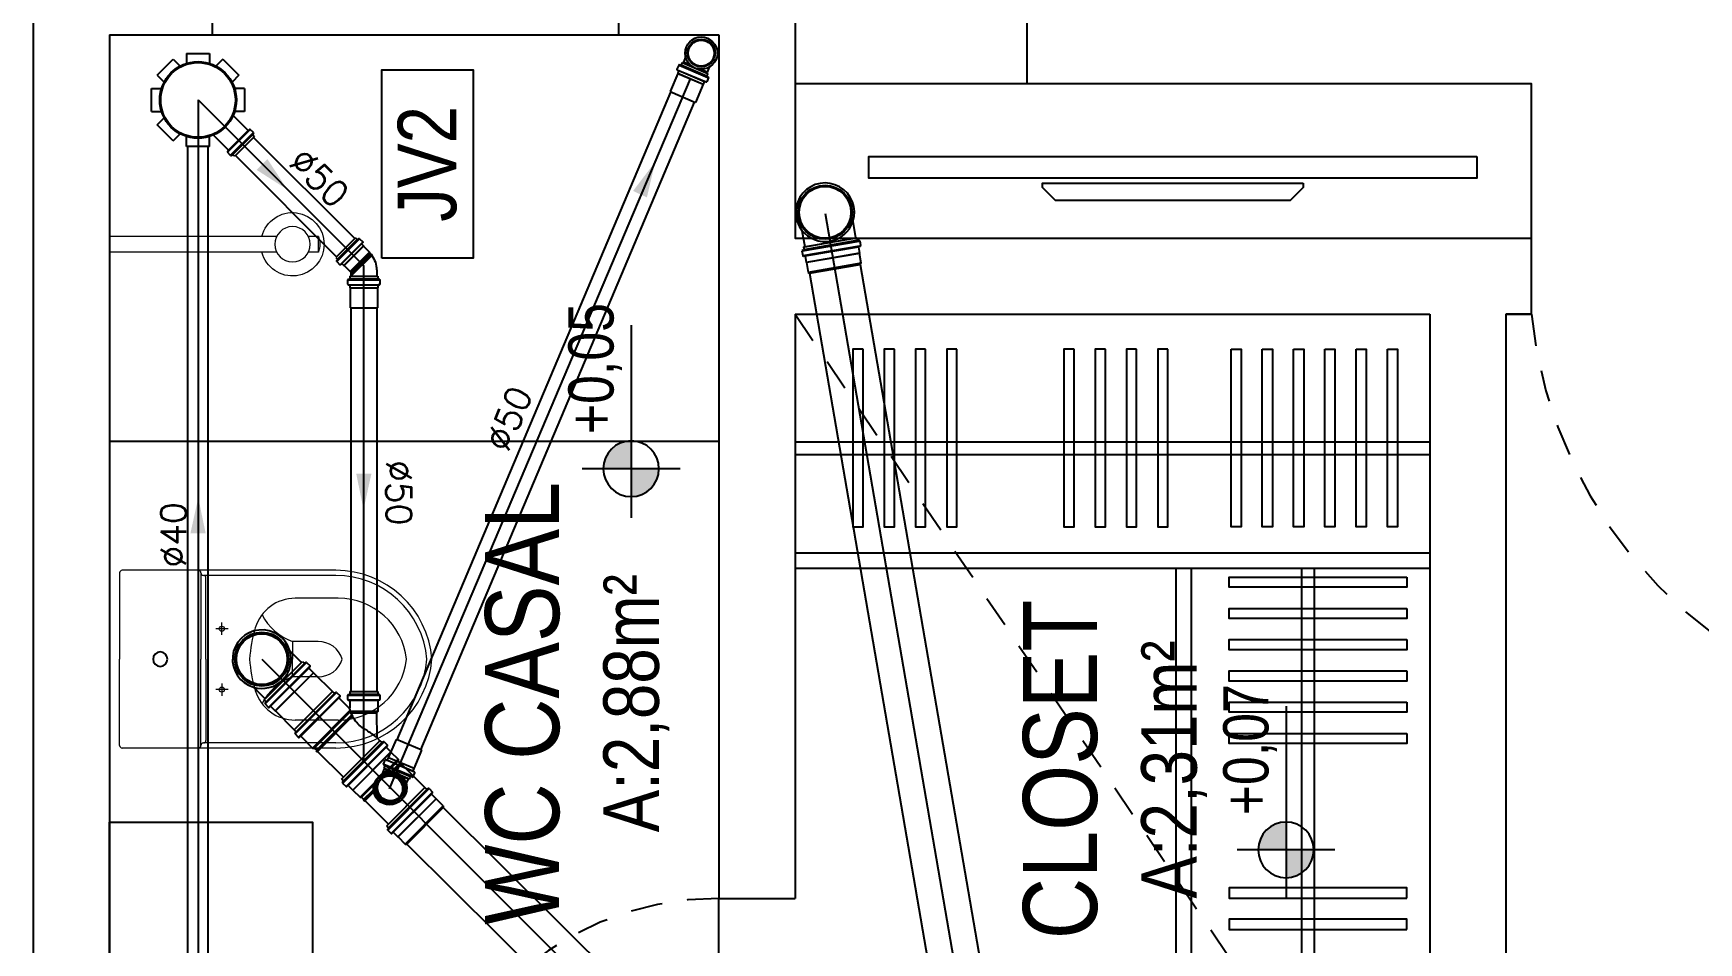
# Model space of a CAD drawing. Header units: millimetres. Extents: x 3923 to 4007, y 744 to 863.
# Drawn here: x 3954.5 to 3961.06, y 834.64 to 838.22 of the extents above; entities that cross this region are included whole.
import ezdxf
from ezdxf.enums import TextEntityAlignment as Align

# ---------------------------------------------------------------- set-up
doc = ezdxf.new("R2010")
doc.units = ezdxf.units.MM
doc.linetypes.add('DASHED', pattern=[0.75, 0.5, -0.25])
doc.linetypes.add('HIDDEN2', pattern=[0.1875, 0.125, -0.0625])
for name, color, linetype in [('-HIDRO', 8, 'Continuous'), ('AF', 5, 'Continuous'), ('DIVERSOS', 1, 'Continuous'), ('E-txt-g', 3, 'Continuous'), ('Texto-Tubos', 7, 'Continuous'), ('TigreCad', 3, 'Continuous'), ('Tinterno', 9, 'Continuous'), ('TUBULAÇÃO_ESGOTO', 5, 'Continuous')]:
    doc.layers.add(name, color=color, linetype=linetype)
doc.layers.add('E-Lay-9', color=9, linetype='Continuous', lineweight=9)
doc.layers.add('E-Txt-W', color=7, linetype='Continuous', lineweight=20)
doc.styles.add('F2', font='ARIALN.TTF')
doc.styles.add('REG60', font='romans.shx', dxfattribs={"width": 0.8, "height": 0.15})
doc.styles.add('REG80', font='romans.shx', dxfattribs={"width": 0.8, "height": 0.2})
doc.styles.add('TCTUBOS-TXT', font='txt.shx')

# ---------------------------------------------------------------- blocks, each defined once
blk = doc.blocks.new('vaso-s')
at = {"color": 8}
for start, end in [(0, 180), (180, 0)]:
    blk.add_arc((0.08, 0), 0.0143, start, end, dxfattribs=at)
at = {"layer": 'E-Lay-9', "color": 8}
for p, q in [((0, 0.17), (0, 0)), ((0.4256, 0.175), (0.005, 0.175)), ((0.16, 0.17), (0.16, 0.17)), ((0.16, 0.17), (0.16, 0)), ((0.4256, 0.165), (0.165, 0.165)), ((0.17, 0), (0.17, 0.16)), ((0.4306, 0.12), (0.3459, 0.12)), ((0.2013, 0.0479), (0.2013, 0.0722)), ((0.2134, 0.06), (0.1891, 0.06)), ((0.3406, 0.035), (0.3406, 0)), ((0.3906, 0.035), (0.3406, 0.035)), ((0, -0.17), (0, 0)), ((0.16, -0.17), (0.16, 0)), ((0.17, 0), (0.17, -0.1601)), ((0.3406, -0.035), (0.3406, 0)), ((0.2134, -0.06), (0.1891, -0.06)), ((0.2013, -0.0479), (0.2013, -0.0722)), ((0.3906, -0.035), (0.3406, -0.035)), ((0.4306, -0.12), (0.3459, -0.12)), ((0.4256, -0.175), (0.005, -0.175)), ((0.16, -0.17), (0.16, -0.17)), ((0.4256, -0.165), (0.165, -0.165))]:
    blk.add_line(p, q, dxfattribs=at)
for centre in [(0.2013, 0.06), (0.2013, -0.06)]:
    blk.add_circle(centre, 0.005, dxfattribs=at)
for centre, radius, start, end in [((0.005, 0.17), 0.005, 90, 180), ((0.155, 0.17), 0.005, 0, 90), ((0.165, 0.17), 0.00495, 180, 270), ((0.165, 0.16), 0.00495, 0, 90), ((0.4256, -0.015), 0.19, 4.5281, 90), ((0.4256, -0.015), 0.18, 4.7802, 90), ((0.3459, 0.0375), 0.0825, 90, 163.0355), ((0.4306, -0.015), 0.135, 6.3794, 90), ((0.3754, 0.1358), 0.1066, 206.9395, 250.9647), ((0.518, -0.015), 0.2624, 163.0355, 176.7233), ((0.3906, -0.015), 0.05, 17.4576, 90), ((0.518, 0.015), 0.2624, 183.2767, 196.9645), ((0.3906, 0.015), 0.05, 270, 342.5424), ((0.4256, 0.015), 0.19, 270, 355.4719), ((0.4256, 0.015), 0.18, 270, 355.2198), ((0.4306, 0.015), 0.135, 270, 353.6206), ((0.3459, -0.0375), 0.0825, 196.9645, 270), ((0.3754, -0.1358), 0.1066, 109.0353, 153.0605), ((0.165, -0.1601), 0.00495, 270, 0), ((0.005, -0.17), 0.005, 180, 270), ((0.155, -0.17), 0.005, 270, 0), ((0.165, -0.17), 0.00495, 90, 180)]:
    blk.add_arc(centre, radius, start, end, dxfattribs=at)
blk = doc.blocks.new('Chuveiro')
at = {"layer": 'E-Lay-9', "color": 8}
for p, q in [((-0.0311, 0.0156), (-0.3604, 0.0156)), ((0.0509, 0.0156), (0.0311, 0.0156)), ((0.0509, 0.0156), (0.0509, -0.0156)), ((-0.0311, -0.0156), (-0.3604, -0.0156)), ((0.0509, -0.0156), (0.0311, -0.0156))]:
    blk.add_line(p, q, dxfattribs=at)
blk.add_circle((0, 0), 0.0348, dxfattribs=at)
for centre, radius, start, end in [((0, 0), 0.0624, 194.4775, 165.5225), ((0.0093, 0), 0.0444, 339.4266, 20.5734)]:
    blk.add_arc(centre, radius, start, end, dxfattribs=at)
blk = doc.blocks.new('TXT-AMB75')
at = {"layer": 'E-txt-g', "style": 'REG80', "width": 0.8, "flags": 8}
blk.add_attdef('TXT', text='', height=0.2, dxfattribs=at).set_placement((0.0055, 0.2964), align=Align.CENTER)
at = {"layer": 'E-Txt-W', "style": 'REG60', "width": 0.8, "flags": 8}
blk.add_attdef('TXT', text='', height=0.15, dxfattribs=at).set_placement((0.0055, 0.0271), align=Align.CENTER)
blk = doc.blocks.new('NIVEL')
at = {"layer": 'DIVERSOS'}
h = blk.add_hatch(color=7, dxfattribs=at)
h.paths.add_polyline_path([(0, 0.1375, 0.414214), (-0.1375, 0), (0, 0)])
h.paths.add_polyline_path([(0, 0), (0, -0.1375, 0.414214), (0.1375, 0)])
at = {"layer": 'DIVERSOS', "color": 7}
for p, q in [((0, 0.2417), (0, -0.2417)), ((0.7095, 0), (-0.2418, 0))]:
    blk.add_line(p, q, dxfattribs=at)
blk.add_circle((0, 0), 0.1375, dxfattribs=at)
blk = doc.blocks.new('26277469p')
at = {"layer": 'TigreCad'}
for p, q in [((78, 50.8), (6, 50.8)), ((78, 50.8), (78.1, 52.3)), ((78, -46.9), (78, 50.8)), ((78.1, -46.9), (78.1, 52.3)), ((81.1, 52.3), (78.1, 52.3)), ((81.1, -47.9), (81.1, 52.3)), ((81.2, 50.8), (81.1, 52.3)), ((81.2, -48), (81.2, 50.8)), ((87.4, 50.8), (81.2, 50.8)), ((89.8, 53.2), (87.4, 50.8)), ((89.8, -51.8), (89.8, 53.2)), ((121.7, 53.2), (89.8, 53.2)), ((122.9, 56.7), (122.7, 54.2)), ((133.3, 57.6), (123.9, 57.6)), ((123.9, 56.6), (123.9, -56.7)), ((133.3, 56.6), (133.3, -56.7)), ((134.3, 56.9), (135.1, 54)), ((140.5, 53.2), (136.1, 53.2)), ((140.5, 53.2), (140.5, -53.3)), ((14.9, -50.8), (6, -50.8)), ((49.6, -85.4), (14.9, -50.8)), ((49.6, -88.3), (87.3, -50.5)), ((106.9, -63.4), (63.4, -106.9)), ((103.4, -64.8), (93.6, -55)), ((121.7, -53.3), (94.3, -53.3)), ((106.8, -63.1), (104.8, -64.8)), ((114.4, -69.4), (108.2, -63.2)), ((122.9, -56.7), (122.7, -54.2)), ((133.3, -57.7), (123.9, -57.7)), ((134.3, -56.9), (135.1, -54)), ((140.5, -53.3), (136.1, -53.3)), ((49.6, -88.3), (49.6, -85.4)), ((64.8, -103.4), (49.6, -88.3)), ((113.6, -70.1), (70.1, -113.6)), ((116.2, -77.5), (77.5, -116.2)), ((114.5, -70.6), (113, -73.3)), ((116.2, -77.5), (113.1, -74.5)), ((63.1, -106.8), (64.8, -104.8)), ((69.4, -114.4), (63.2, -108.2)), ((70.6, -114.5), (73.3, -113)), ((77.5, -116.2), (74.5, -113.1))]:
    blk.add_line(p, q, dxfattribs=at)
blk.add_lwpolyline([(15.8, -51.2, -0.013476), (38.9, -47.1, -0.106485), (67.2, -44.2, -0.09207), (93.5, -53.8, -0.112954)], format="xyb", dxfattribs=at)
for centre, start, end in [((121.7, 54.2), 270, 355), ((123.9, 56.6), 90, 175), ((133.3, 56.6), 15, 90), ((136.1, 54.2), 195, 270), ((14.9, -51.8), 34.2682, 90), ((94.3, -54.3), 90, 225), ((104.1, -64.1), 225, 310), ((107.4, -63.9), 45, 130), ((121.7, -54.3), 5, 90), ((123.9, -56.7), 185, 270), ((133.3, -56.7), 270, 345), ((136.1, -54.3), 90, 165), ((113.8, -73.8), 150, 225), ((113.6, -70.1), 330, 45), ((63.9, -107.4), 140, 225), ((64.1, -104.1), 320, 45), ((70.1, -113.6), 225, 300), ((73.8, -113.8), 45, 120)]:
    blk.add_arc(centre, 1, start, end, dxfattribs=at)
at = {"layer": 'Tinterno'}
for p, q in [((6, 50.8), (6, -50.8)), ((87.4, -50.6), (87.4, 50.8)), ((122.6, 53.2), (122.6, -53.3)), ((135.3, 53.2), (135.3, -53.3)), ((85.3, -49.6), (49.6, -85.4)), ((104.1, -65.4), (65.4, -104.1)), ((112.6, -73.9), (73.9, -112.6))]:
    blk.add_line(p, q, dxfattribs=at)
blk = doc.blocks.new('j9n100s')
at = {"layer": 'TigreCad'}
for p, q in [((27.3, 50.8), (60, 50.8)), ((27.3, -50.8), (60, -50.8))]:
    blk.add_line(p, q, dxfattribs=at)
blk.add_circle((0, 0), 53.2, dxfattribs=at)
for start, end in [(61.785, 298.215), (298.215, 61.785)]:
    blk.add_arc((0, 0), 57.7, start, end, dxfattribs=at)
at = {"layer": 'Tinterno'}
blk.add_line((60, -50.8), (60, 50.8), dxfattribs=at)
blk.add_circle((0, 0), 51, dxfattribs=at)
blk = doc.blocks.new('26301009p')
at = {"layer": 'TigreCad'}
for p, q in [((0, -53.3), (0, 53.2)), ((0, 53.2), (4.4, 53.2)), ((6.2, 56.9), (5.4, 54)), ((7.2, 57.6), (16.6, 57.6)), ((7.2, -56.6), (7.2, 56.6)), ((16.6, -56.6), (16.6, 56.6)), ((17.6, 56.7), (17.8, 54.2)), ((18.8, 53.2), (30.9, 53.2)), ((30.9, 53.2), (31.2, 53)), ((31.2, 53), (83.5, 53)), ((31.2, -53), (31.2, 53)), ((0, -53.3), (4.4, -53.3)), ((6.2, -56.9), (5.4, -54)), ((7.2, -57.6), (16.6, -57.6)), ((17.6, -56.7), (17.8, -54.2)), ((18.8, -53.3), (30.9, -53.3)), ((30.9, -53.3), (31.2, -53)), ((31.2, -53), (83.5, -53))]:
    blk.add_line(p, q, dxfattribs=at)
for centre, start, end in [((4.4, 54.2), 270, 345), ((7.2, 56.6), 90, 165), ((16.6, 56.6), 5, 90), ((18.8, 54.2), 185, 270), ((4.4, -54.2), 15, 90), ((7.2, -56.6), 195, 270), ((16.6, -56.6), 270, 355), ((18.8, -54.2), 90, 175)]:
    blk.add_arc(centre, 1, start, end, dxfattribs=at)
at = {"layer": 'Tinterno'}
for p, q in [((5.2, -53.3), (5.2, 53.2)), ((17.9, -53.3), (17.9, 53.2)), ((30.9, -53.3), (30.9, 53.2)), ((83.5, -53), (83.5, 53))]:
    blk.add_line(p, q, dxfattribs=at)
blk = doc.blocks.new('27150012p')
at = {"layer": 'TigreCad'}
for p, q in [((-80.6, 48.8), (-48.8, 80.6)), ((-48.8, 80.6), (-35.1, 66.9)), ((-22.5, 91.5), (-22.5, 72.1)), ((-22.5, 91.5), (22.5, 91.5)), ((22.5, 91.5), (22.5, 72.1)), ((48.8, 80.6), (35.1, 66.9)), ((48.8, 80.6), (80.6, 48.8)), ((-80.6, 48.8), (-66.9, 35.1)), ((80.6, 48.8), (66.9, 35.1)), ((-91.5, -22.5), (-91.5, 22.5)), ((-91.5, 22.5), (-72.1, 22.5)), ((111.4, 27.4), (70.4, 27.4)), ((112.7, 30.9), (112.4, 28.3)), ((122.4, 31.8), (113.7, 31.8)), ((113.7, 30.8), (113.7, -30.8)), ((122.4, 30.8), (122.4, -30.8)), ((123.4, 31.1), (124.2, 28.1)), ((129.5, 27.4), (125.1, 27.4)), ((129.5, 27.4), (129.5, -27.4)), ((-91.5, -22.5), (-72.1, -22.5)), ((111.4, -27.4), (70.4, -27.4)), ((112.7, -30.9), (112.4, -28.3)), ((122.4, -31.8), (113.7, -31.8)), ((123.4, -31.1), (124.2, -28.1)), ((129.5, -27.4), (125.1, -27.4)), ((-80.6, -48.8), (-66.9, -35.1)), ((-48.8, -80.6), (-80.6, -48.8)), ((80.6, -48.8), (48.8, -80.6)), ((80.6, -48.8), (66.9, -35.1)), ((-48.8, -80.6), (-35.1, -66.9)), ((-22.5, -91.5), (-22.5, -72.1)), ((22.5, -91.5), (-22.5, -91.5)), ((22.5, -91.5), (22.5, -72.1)), ((48.8, -80.6), (35.1, -66.9))]:
    blk.add_line(p, q, dxfattribs=at)
blk.add_circle((0, 0), 75.5, dxfattribs=at)
for centre, start, end in [((111.4, 28.4), 270, 355), ((113.7, 30.8), 90, 175), ((122.4, 30.8), 15, 90), ((125.1, 28.4), 195, 270), ((111.4, -28.4), 5, 90), ((113.7, -30.8), 185, 270), ((122.4, -30.8), 270, 345), ((125.1, -28.4), 90, 165)]:
    blk.add_arc(centre, 1, start, end, dxfattribs=at)
at = {"layer": 'Tinterno'}
for p, q in [((112.4, 27.4), (112.4, -27.4)), ((124.4, 27.4), (124.4, -27.4))]:
    blk.add_line(p, q, dxfattribs=at)
blk.add_circle((0, 0), 73.5, dxfattribs=at)
blk = doc.blocks.new('26300509p')
at = {"layer": 'TigreCad'}
for p, q in [((0, 27.3), (4.4, 27.3)), ((0, -27.3), (0, 27.3)), ((6.1, 31.1), (5.3, 28.1)), ((7.1, 31.8), (15.8, 31.8)), ((7.1, -30.8), (7.1, 30.8)), ((16.6, -30.8), (16.6, 30.8)), ((16.8, 30.9), (17.1, 28.3)), ((18.1, 27.3), (22.7, 27.3)), ((22.7, 27.3), (22.9, 27.2)), ((22.7, -27.3), (22.7, 27.3)), ((22.9, 27.2), (62, 27.2)), ((0, -27.3), (4.4, -27.3)), ((6.1, -31.1), (5.3, -28.1)), ((7.1, -31.8), (15.8, -31.8)), ((16.8, -30.9), (17.1, -28.3)), ((18.1, -27.3), (22.7, -27.3)), ((22.7, -27.3), (22.9, -27.1)), ((22.9, -27.1), (62, -27.1))]:
    blk.add_line(p, q, dxfattribs=at)
for centre, start, end in [((4.4, 28.4), 270, 345), ((7.1, 30.8), 90, 165), ((15.8, 30.8), 5, 90), ((18.1, 28.4), 185, 270), ((4.4, -28.3), 15, 90), ((7.1, -30.8), 195, 270), ((15.8, -30.8), 270, 355), ((18.1, -28.3), 90, 175)]:
    blk.add_arc(centre, 1, start, end, dxfattribs=at)
at = {"layer": 'Tinterno'}
for p, q in [((5.1, -27.3), (5.1, 27.3)), ((17.1, -27.3), (17.1, 27.3)), ((22.9, -27.1), (22.9, 27.2)), ((62, -27.1), (62, 27.2))]:
    blk.add_line(p, q, dxfattribs=at)
blk = doc.blocks.new('j4n50p')
at = {"layer": 'TigreCad'}
for p, q in [((-23.7, 12.2), (-32.5, 3.4)), ((3.3, 25.3), (3.4, 26.8)), ((6.3, 26.8), (3.4, 26.8)), ((3.4, 26.8), (3.4, -29.6)), ((6.5, 25.3), (6.3, 26.8)), ((6.3, 26.8), (6.3, -26.7)), ((9.1, 25.3), (6.5, 25.3)), ((10.9, 27.1), (9.1, 25.3)), ((27.7, 27.1), (10.9, 27.1)), ((10.9, 27.1), (10.9, -27.2)), ((27.9, 27.3), (27.7, 27.1)), ((32.5, 27.3), (27.9, 27.3)), ((33.8, 30.9), (33.5, 28.3)), ((34, 30.8), (34, -30.8)), ((43.5, 31.8), (34.8, 31.8)), ((43.5, 30.8), (43.5, -30.8)), ((44.5, 31.1), (45.3, 28.1)), ((50.6, 27.3), (46.2, 27.3)), ((50.6, 27.3), (50.6, -27.4)), ((3.4, -29.6), (3.3, -32.4)), ((6.3, -26.7), (3.4, -29.6)), ((9.1, -26.8), (3.4, -32.5)), ((6.3, -26.7), (6.5, -29.4)), ((10.9, -27.2), (10.5, -26.8)), ((27.7, -27.2), (10.9, -27.2)), ((27.9, -27.4), (27.7, -27.2)), ((32.5, -27.4), (27.9, -27.4)), ((33.8, -30.9), (33.5, -28.3)), ((43.5, -31.8), (34.8, -31.8)), ((44.5, -31.1), (45.3, -28.1)), ((50.6, -27.4), (46.2, -27.4))]:
    blk.add_line(p, q, dxfattribs=at)
for centre, radius, start, end in [((9.5, -21.6), 47.3, 97.6023, 134.5558), ((32.5, 28.3), 1, 270, 355), ((34.8, 30.8), 1, 90, 175), ((43.5, 30.8), 1, 15, 90), ((46.2, 28.3), 1, 195, 270), ((9.8, -27.5), 1, 45, 135), ((32.5, -28.4), 1, 5, 90), ((34.8, -30.8), 1, 185, 270), ((43.5, -30.8), 1, 270, 345), ((46.2, -28.4), 1, 90, 165)]:
    blk.add_arc(centre, radius, start, end, dxfattribs=at)
at = {"layer": 'Tinterno'}
for p, q in [((3.4, -32.5), (-32.5, 3.4)), ((3.3, 25.3), (3.3, -32.4)), ((6.5, 25.3), (6.5, -29.4)), ((9.1, 25.3), (9.1, -26.8)), ((27.7, 27.1), (27.7, -27.2)), ((27.9, 27.3), (27.9, -27.4)), ((33.5, 27.3), (33.5, -27.4)), ((45.5, 27.3), (45.5, -27.4))]:
    blk.add_line(p, q, dxfattribs=at)
blk = doc.blocks.new('11031030p')
at = {"layer": 'TigreCad'}
for p, q in [((0, -53.3), (0, 53.2)), ((0, 53.2), (4.4, 53.2)), ((6.2, 56.9), (5.4, 54)), ((7.2, 57.6), (16.6, 57.6)), ((7.2, -56.7), (7.2, 56.6)), ((16.6, -56.7), (16.6, 56.6)), ((17.6, 56.7), (17.8, 54.2)), ((18.8, 53.2), (30.9, 53.2)), ((30.9, 53.2), (31.2, 53)), ((50.9, 53), (31.2, 53)), ((50.9, 53), (53.1, 50.8)), ((53.1, -50.8), (53.1, 50.8)), ((0, -53.3), (4.4, -53.3)), ((6.2, -56.9), (5.4, -54)), ((7.2, -57.7), (16.6, -57.7)), ((17.6, -56.7), (17.8, -54.2)), ((18.8, -53.3), (30.9, -53.3)), ((30.9, -53.3), (31.2, -53)), ((31.2, -53), (50.9, -53)), ((50.9, -53), (53.1, -50.8))]:
    blk.add_line(p, q, dxfattribs=at)
for centre, start, end in [((4.4, 54.2), 270, 345), ((7.2, 56.6), 90, 165), ((16.6, 56.6), 5, 90), ((18.8, 54.2), 185, 270), ((4.4, -54.2), 15, 90), ((7.2, -56.7), 195, 270), ((16.6, -56.7), 270, 355), ((18.8, -54.2), 90, 175)]:
    blk.add_arc(centre, 1, start, end, dxfattribs=at)
at = {"layer": 'Tinterno'}
for p, q in [((5.2, -53.3), (5.2, 53.2)), ((17.9, -53.3), (17.9, 53.2)), ((30.9, 53.2), (30.9, -53.3)), ((31.2, 53), (31.2, -53)), ((50.9, 53), (50.9, -53))]:
    blk.add_line(p, q, dxfattribs=at)
blk = doc.blocks.new('trn1050s')
at = {"layer": 'TigreCad'}
for p, q in [((-80.4, -53.3), (-80.4, 53.3)), ((-80.4, 53.3), (-76, 53.3)), ((-74.2, 56.9), (-75, 54)), ((-73.2, 57.7), (-63.8, 57.7)), ((-73.2, -56.6), (-73.2, 56.7)), ((-63.8, -56.6), (-63.8, 56.7)), ((-62.8, 56.7), (-62.6, 54.2)), ((-61.6, 53.3), (-49.5, 53.3)), ((-49.5, -53.3), (-49.5, 53.3)), ((-49.5, 53.3), (-49.2, 53)), ((-49.2, 53), (-29.5, 53)), ((-29.5, 53), (-29.5, 11.9)), ((-29.5, 53), (-27.3, 50.8)), ((-27.3, 50.8), (-21.1, 50.8)), ((-21.1, 50.8), (-21, 52.3)), ((-21, 52.3), (-21, 23.9)), ((-21, 52.3), (-18, 52.3)), ((-18, 52.3), (-18, 26.2)), ((-17.9, 50.8), (-18, 52.3)), ((-17.9, 50.8), (47.6, 50.8)), ((-29.5, -53), (-29.5, -11.9)), ((-21, -52.3), (-21, -23.9)), ((-18, -52.3), (-18, -26.2)), ((-80.4, -53.3), (-76, -53.3)), ((-74.2, -56.9), (-75, -54)), ((-73.2, -57.6), (-63.8, -57.6)), ((-62.8, -56.7), (-62.6, -54.2)), ((-61.6, -53.3), (-49.5, -53.3)), ((-49.5, -53.3), (-49.2, -53)), ((-49.2, -53), (-29.5, -53)), ((-29.5, -53), (-27.3, -50.8)), ((-27.3, -50.8), (-21.1, -50.8)), ((-21.1, -50.8), (-21, -52.3)), ((-21, -52.3), (-18, -52.3)), ((-17.9, -50.8), (-18, -52.3)), ((-17.9, -50.8), (47.6, -50.8))]:
    blk.add_line(p, q, dxfattribs=at)
for radius in [31.8, 25.6]:
    blk.add_circle((0, 0), radius, dxfattribs=at)
for centre, start, end in [((-76, 54.2), 270, 345), ((-73.2, 56.7), 90, 165), ((-63.8, 56.7), 5, 90), ((-61.6, 54.2), 185, 270), ((-76, -54.2), 15, 90), ((-73.2, -56.6), 195, 270), ((-63.8, -56.6), 270, 355), ((-61.6, -54.2), 90, 175)]:
    blk.add_arc(centre, 1, start, end, dxfattribs=at)
at = {"layer": 'Tinterno'}
for p, q in [((-75.2, -53.3), (-75.2, 53.3)), ((-62.5, -53.3), (-62.5, 53.3)), ((-49.2, -53), (-49.2, 53)), ((-27.3, 50.8), (-27.3, 16.3)), ((-21.1, 50.8), (-21.1, 23.8)), ((-17.9, 50.8), (-17.9, 26.3)), ((47.6, -50.8), (47.6, 50.8)), ((-27.3, -50.8), (-27.3, -16.3)), ((-21.1, -50.8), (-21.1, -23.8)), ((-17.9, -50.8), (-17.9, -26.3))]:
    blk.add_line(p, q, dxfattribs=at)
blk.add_circle((0, 0), 27.3, dxfattribs=at)
blk = doc.blocks.new('j9n50s')
at = {"layer": 'TigreCad'}
for p, q in [((19.2, 25.4), (30.3, 25.4)), ((19.2, -25.4), (30.3, -25.4))]:
    blk.add_line(p, q, dxfattribs=at)
for radius in [31.8, 27.4]:
    blk.add_circle((0, 0), radius, dxfattribs=at)
at = {"layer": 'Tinterno'}
for p, q in [((30.3, 25.4), (30.3, 9.7)), ((30.3, -9.7), (30.3, -25.4))]:
    blk.add_line(p, q, dxfattribs=at)
blk.add_circle((0, 0), 25.6, dxfattribs=at)

msp = doc.modelspace()

# ---------------------------------------------------------------- linework, layer by layer
at = {"layer": '-HIDRO', "ltscale": 0.5}
for p, q in [((3954.4976, 859.9153), (3954.4976, 809.9153)), ((3957.4976, 838.5153), (3957.4976, 837.4153)), ((3954.7976, 838.2153), (3954.7976, 833.4153)), ((3954.7976, 838.2153), (3957.1976, 838.2153)), ((3957.1976, 838.2153), (3957.1976, 834.8153)), ((3957.4976, 837.4153), (3960.3976, 837.4153)), ((3960.3976, 837.1153), (3960.3976, 837.4153)), ((3957.4976, 837.1153), (3957.4976, 834.8153)), ((3957.4976, 837.1153), (3959.9976, 837.1153)), ((3959.9976, 837.1153), (3959.9976, 833.4153)), ((3960.2976, 837.1153), (3960.3976, 837.1153)), ((3960.3976, 837.1153), (3960.2976, 837.1153)), ((3960.2976, 837.1153), (3960.2976, 833.1153)), ((3954.7976, 836.6153), (3957.1976, 836.6153)), ((3957.4976, 836.6136), (3959.9976, 836.6136)), ((3957.4976, 836.5636), (3959.9976, 836.5636)), ((3957.4976, 836.1753), (3959.9976, 836.1753)), ((3957.4976, 836.1153), (3959.9976, 836.1153)), ((3958.9976, 836.1153), (3958.9976, 833.4153)), ((3959.0576, 836.1153), (3959.0576, 833.4153)), ((3959.4922, 836.1153), (3959.4922, 833.4153)), ((3959.5422, 836.1153), (3959.5422, 833.4153)), ((3957.1976, 834.8153), (3957.4976, 834.8153))]:
    msp.add_line(p, q, dxfattribs=at)
at = {"layer": '-HIDRO', "linetype": 'DASHED', "ltscale": 0.2}
for p, q in [((3955.2039, 838.2153), (3955.2039, 838.5153)), ((3956.8039, 838.2153), (3956.8039, 838.5153))]:
    msp.add_line(p, q, dxfattribs=at)
at = {"layer": '-HIDRO', "linetype": 'HIDDEN2'}
msp.add_line((3957.4976, 837.1153), (3959.9976, 833.4153), dxfattribs=at)
at = {"layer": '-HIDRO', "ltscale": 0.05}
msp.add_line((3957.1976, 833.6753), (3957.1976, 834.8153), dxfattribs=at)
at = {"layer": '-HIDRO'}
for points in [[(3958.4122, 838.0233), (3958.4122, 838.5153), (3957.4976, 838.5153), (3957.4976, 837.4153), (3958.4122, 837.4153)], [(3955.5976, 833.7053), (3955.5976, 833.4153), (3954.7976, 833.4153), (3954.7976, 835.1153), (3955.5976, 835.1153), (3955.5976, 834.4253)]]:
    msp.add_lwpolyline(points, dxfattribs=at)
for points in [[(3955.8698, 837.3366), (3955.8698, 838.0781), (3956.2304, 838.0781), (3956.2304, 837.3366)], [(3957.4976, 837.4153), (3960.3976, 837.4153), (3960.3976, 838.0233), (3957.4976, 838.0233)], [(3960.1826, 837.7367), (3960.1826, 837.6512), (3957.7886, 837.6512), (3957.7886, 837.7367)], [(3959.4986, 837.6317), (3959.4986, 837.6146), (3959.4473, 837.5633), (3958.5239, 837.5633), (3958.4726, 837.6146), (3958.4726, 837.6317)]]:
    msp.add_lwpolyline(points, close=True, dxfattribs=at)
at = {"layer": '-HIDRO', "ltscale": 0.5}
for points in [[(3957.7658, 836.978), (3957.7258, 836.978), (3957.7258, 836.278), (3957.7658, 836.278)], [(3957.8889, 836.978), (3957.8489, 836.978), (3957.8489, 836.278), (3957.8889, 836.278)], [(3958.012, 836.978), (3957.972, 836.978), (3957.972, 836.278), (3958.012, 836.278)], [(3958.1352, 836.978), (3958.0952, 836.978), (3958.0952, 836.278), (3958.1352, 836.278)], [(3958.5966, 836.978), (3958.5566, 836.978), (3958.5566, 836.278), (3958.5966, 836.278)], [(3958.7197, 836.978), (3958.6797, 836.978), (3958.6797, 836.278), (3958.7197, 836.278)], [(3958.8428, 836.978), (3958.8028, 836.978), (3958.8028, 836.278), (3958.8428, 836.278)], [(3958.966, 836.978), (3958.926, 836.978), (3958.926, 836.278), (3958.966, 836.278)], [(3959.2147, 836.978), (3959.2547, 836.978), (3959.2547, 836.278), (3959.2147, 836.278)], [(3959.3378, 836.978), (3959.3778, 836.978), (3959.3778, 836.278), (3959.3378, 836.278)], [(3959.461, 836.978), (3959.501, 836.978), (3959.501, 836.278), (3959.461, 836.278)], [(3959.5841, 836.978), (3959.6241, 836.978), (3959.6241, 836.278), (3959.5841, 836.278)], [(3959.7072, 836.978), (3959.7472, 836.978), (3959.7472, 836.278), (3959.7072, 836.278)], [(3959.8303, 836.978), (3959.8703, 836.978), (3959.8703, 836.278), (3959.8303, 836.278)], [(3959.9067, 836.0805), (3959.9067, 836.0405), (3959.2067, 836.0405), (3959.2067, 836.0805)], [(3959.9067, 835.9573), (3959.9067, 835.9173), (3959.2067, 835.9173), (3959.2067, 835.9573)], [(3959.9067, 835.8342), (3959.9067, 835.7942), (3959.2067, 835.7942), (3959.2067, 835.8342)], [(3959.9067, 835.7111), (3959.9067, 835.6711), (3959.2067, 835.6711), (3959.2067, 835.7111)], [(3959.9067, 835.588), (3959.9067, 835.548), (3959.2067, 835.548), (3959.2067, 835.588)], [(3959.9067, 835.4648), (3959.9067, 835.4248), (3959.2067, 835.4248), (3959.2067, 835.4648)], [(3959.9067, 834.8163), (3959.9067, 834.8563), (3959.2067, 834.8563), (3959.2067, 834.8163)], [(3959.9067, 834.6932), (3959.9067, 834.7332), (3959.2067, 834.7332), (3959.2067, 834.6932)]]:
    msp.add_lwpolyline(points, close=True, dxfattribs=at)
at = {"layer": '-HIDRO', "linetype": 'HIDDEN2'}
for centre, radius, start, end in [((3962.1898, 837.3008), 1.8018, 185.90826, 262.27298), ((3957.1976, 833.6153), 1.2, 90, 180)]:
    msp.add_arc(centre, radius, start, end, dxfattribs=at)
at = {"layer": 'AF'}
for p, q in [((3955.9009, 835.2469), (3957.0855, 838.0428)), ((3955.1464, 837.9592), (3955.7992, 837.3064)), ((3955.1464, 837.9592), (3955.1464, 834.5077)), ((3957.6158, 837.5125), (3959.8672, 824.439)), ((3955.7992, 835.3556), (3955.7992, 837.3064)), ((3955.3976, 835.7572), (3957.7515, 833.4033))]:
    msp.add_line(p, q, dxfattribs=at)
msp.add_circle((3955.3976, 835.7572), 0.1, dxfattribs=at)
at = {"layer": 'TigreCad'}
for p, q in [((3955.9308, 835.4396), (3957.0084, 837.9906)), ((3956.0242, 835.4001), (3957.1018, 837.9512)), ((3955.1064, 834.562), (3955.1064, 837.7762)), ((3955.1864, 834.562), (3955.1864, 837.7762)), ((3955.3653, 837.8119), (3955.7635, 837.4138)), ((3955.2936, 837.7402), (3955.6918, 837.3421)), ((3957.5541, 837.2768), (3959.7671, 824.4262)), ((3957.7543, 837.3112), (3959.9673, 824.4607)), ((3955.7485, 837.1411), (3955.7485, 835.6296)), ((3955.8499, 837.1411), (3955.8499, 835.6296)), ((3956.1117, 835.1729), (3957.7203, 833.577)), ((3955.9681, 835.0292), (3957.5772, 833.4339))]:
    msp.add_line(p, q, dxfattribs=at)
at = {"layer": 'TUBULAÇÃO_ESGOTO'}
for points in [[(3955.4983, 837.6061), (3955.3772, 837.684), (3955.4195, 837.7266)], [(3956.9469, 837.7156), (3956.9141, 837.5754), (3956.8597, 837.6009)], [(3955.7982, 836.3469), (3955.7692, 836.4879), (3955.8292, 836.4875)], [(3955.1473, 836.3933), (3955.1764, 836.2522), (3955.1163, 836.2526)]]:
    msp.add_solid(points, dxfattribs=at)

# ---------------------------------------------------------------- block references
at = {"layer": '-HIDRO', "xscale": -2, "yscale": 2, "zscale": 2, "rotation": 180}
msp.add_blockref('Chuveiro', (3955.5184, 837.3909), dxfattribs=at)
at = {"layer": '-HIDRO', "linetype": 'Continuous', "xscale": -0.7971733240954236, "yscale": 0.7971733240954236, "zscale": 0.7971733240954236, "rotation": 270}
for p in [(3956.852, 836.5071), (3959.4312, 835.0063)]:
    msp.add_blockref('NIVEL', p, dxfattribs=at)
at = {"layer": '-HIDRO'}
ref = msp.add_blockref('TXT-AMB75', (3957.0008, 835.5758), dxfattribs=dict(at, xscale=1.458, yscale=1.458, zscale=1.458, rotation=90))
ref.add_attrib('TXT', 'WC CASAL', dxfattribs={"layer": 'E-txt-g', "color": 2, "height": 0.2916, "rotation": 90, "style": 'F2'}).set_placement((3956.5686, 835.5838), align=Align.CENTER)
ref.add_attrib('TXT', 'A:2,88m²', dxfattribs={"layer": 'E-Txt-W', "height": 0.2187, "rotation": 90, "style": 'F2'}).set_placement((3956.9613, 835.5838), align=Align.CENTER)
at = {"layer": '-HIDRO', "xscale": 2, "yscale": 2, "zscale": 2}
msp.add_blockref('vaso-s', (3954.8376, 835.7572), dxfattribs=at)
at = {"layer": '-HIDRO'}
ref = msp.add_blockref('TXT-AMB75', (3959.1191, 835.3147), dxfattribs=dict(at, xscale=1.458, yscale=1.458, zscale=1.458, rotation=90))
ref.add_attrib('TXT', 'CLOSET', dxfattribs={"layer": 'E-txt-g', "color": 2, "height": 0.2916, "rotation": 90, "style": 'F2'}).set_placement((3958.6869, 835.3227), align=Align.CENTER)
ref.add_attrib('TXT', 'A:2,31m²', dxfattribs={"layer": 'E-Txt-W', "height": 0.2187, "rotation": 90, "style": 'F2'}).set_placement((3959.0796, 835.3227), align=Align.CENTER)
at = {"xscale": 0.002, "yscale": 0.002, "zscale": 0.002, "rotation": 279.7710184242936}
msp.add_blockref('11031030p', (3957.6362, 837.3987), dxfattribs=at)
at = {"layer": 'TigreCad', "yscale": 0.002, "zscale": 0.002}
for name, p, xscale, rotation in [('27150012p', (3955.1464, 837.9592), 0.002, 315), ('j9n50s', (3957.1281, 838.1437), 0.002, 247.101400375405), ('26300509p', (3957.1034, 838.0851), 0.002, 247.0999686476547), ('j9n100s', (3957.6158, 837.5169), 0.002, 279.7710184243586), ('j4n50p', (3955.7992, 837.3064), -0.002, 315.0000000002303), ('26300509p', (3955.7992, 837.2651), 0.002, 270), ('j9n100s', (3955.3976, 835.7572), 0.002, 314.9999999999347), ('26301009p', (3955.4824, 835.6724), 0.002, 314.99999999991), ('26277469p', (3955.7992, 835.3556), 0.002, 135.0000000000872), ('trn1050s', (3955.9009, 835.2469), 0.002, 314.9999999995183), ('26300509p', (3955.9293, 835.3056), 0.002, 67.09996864784907), ('j9n50s', (3955.9044, 835.2504), 0.002, 67.07445964698077)]:
    msp.add_blockref(name, p, dxfattribs=dict(at, xscale=xscale, rotation=rotation))
at = {"layer": 'TUBULAÇÃO_ESGOTO', "xscale": 0.002, "yscale": 0.002, "zscale": 0.002, "rotation": 314.9999999999839}
msp.add_blockref('11031030p', (3955.9648, 835.1761), dxfattribs=at)

# ---------------------------------------------------------------- texts
at = {"layer": '-HIDRO', "linetype": 'Continuous', "style": 'F2'}
for s, height, p in [('JV2', 0.23079, (3955.9327, 837.4797)), ('+0,05', 0.17812, (3956.6047, 836.6431)), ('+0,07', 0.17812, (3959.1839, 835.1423))]:
    msp.add_text(s, height=height, rotation=90, dxfattribs=at).set_placement(p, align=Align.TOP_LEFT)
at = {"layer": 'Texto-Tubos', "style": 'TCTUBOS-TXT'}
for s, rotation, p in [('%%C50', 315, (3955.5887, 837.6182)), ('%%C50', 67.09997, (3956.4166, 836.6846)), ('%%C50', 270, (3955.8876, 836.4123)), ('%%C40', 90, (3955.0993, 836.2467))]:
    msp.add_text(s, height=0.1, rotation=rotation, dxfattribs=at).set_placement(p, align=Align.CENTER)

doc.saveas('drawing.dxf')
